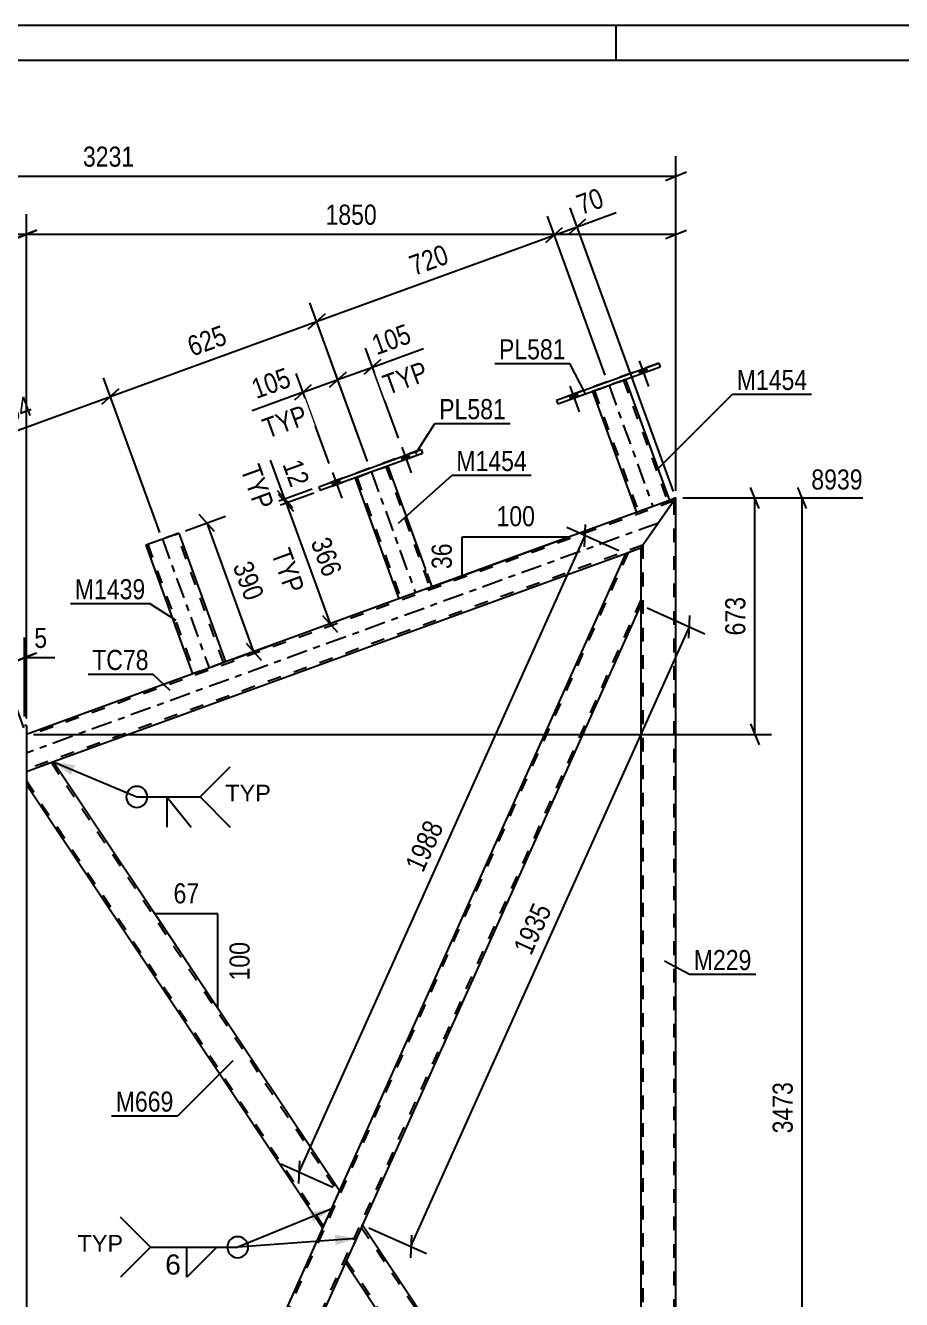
# Model space of a CAD drawing. Header units: millimetres. Extents: x 0 to 841, y 0 to 594.
# Drawn here: x 336.9 to 461.7, y 412.5 to 594 of the extents above; entities that cross this region are included whole.
import ezdxf

# ---------------------------------------------------------------- set-up
doc = ezdxf.new("R2010")
doc.units = ezdxf.units.MM
doc.linetypes.add('DXK_LINE_DOT2', pattern=[3.9198, 1.9599, -1.9599])
doc.linetypes.add('DXK_LINE_DOT3', pattern=[5.9187, 2.979, -0.9799, 0.9799, -0.9799])
doc.styles.add('Arial', font='ARIAL.TTF', dxfattribs={"height": 0.2})
doc.styles.add('Arial Narrow', font='ARIALN.TTF', dxfattribs={"height": 0.2})

# ---------------------------------------------------------------- blocks, each defined once
blk = doc.blocks.new('Unknown-682121906-1161')
at = {"color": 5, "linetype": 'Continuous'}
for p, q in [((841, 594), (0, 594)), ((421, 589), (421, 594)), ((836, 589), (5, 589))]:
    blk.add_line(p, q, dxfattribs=at)
blk = doc.blocks.new('Part-682121906-6481 - 6415')
at = {"color": 7, "linetype": 'DXK_LINE_DOT2'}
for p, q in [((429.23, 526.28), (337.03, 492.72)), ((428.6, 526.37), (426.39, 525.56)), ((429.36, 526.45), (429.53, 526.71)), ((424.83, 519.99), (337.03, 488.04)), ((424.53, 519.56), (422.33, 518.76)), ((394.77, 514.05), (392.53, 513.24)), ((365.41, 503.37), (361.27, 501.86)), ((337.03, 493.04), (337.03, 487.72)), ((340.88, 489.12), (337.03, 487.72))]:
    blk.add_line(p, q, dxfattribs=at)
at = {"color": 2, "linetype": 'Continuous'}
for p, q in [((429.53, 526.71), (424.53, 519.56)), ((429.53, 526.71), (428.6, 526.37)), ((426.39, 525.56), (394.77, 514.05)), ((422.33, 518.76), (340.88, 489.12)), ((392.53, 513.24), (365.41, 503.37)), ((361.27, 501.86), (337.03, 493.04))]:
    blk.add_line(p, q, dxfattribs=at)
at = {"color": 7, "linetype": 'DXK_LINE_DOT3'}
blk.add_line((427.03, 523.13), (337.03, 490.38), dxfattribs=at)
blk = doc.blocks.new('Part-682121906-6496 - 6415')
at = {"color": 2, "linetype": 'Continuous'}
for p, q in [((384.88, 423.19), (384.59, 422.54)), ((384.88, 423.19), (424.53, 363.78)), ((384.59, 422.54), (382.46, 417.81)), ((382.46, 417.81), (422.63, 357.62)), ((424.53, 363.78), (424.53, 362.7)), ((424.53, 362.7), (424.53, 358.6))]:
    blk.add_line(p, q, dxfattribs=at)
at = {"color": 7, "linetype": 'DXK_LINE_DOT2'}
for p, q in [((384.73, 422.87), (424.53, 363.24)), ((384.79, 423), (384.88, 423.19)), ((382.61, 418.13), (422.92, 357.73)), ((424.53, 363.69), (424.53, 362.7)), ((424.33, 358.24), (422.63, 357.62)), ((424.19, 358.96), (423.9, 358.69)), ((423.9, 358.69), (424.33, 358.24)), ((424.53, 358.6), (424.19, 358.96))]:
    blk.add_line(p, q, dxfattribs=at)
blk = doc.blocks.new('Part-682121906-23477 - 6415')
at = {"color": 7, "linetype": 'DXK_LINE_DOT2'}
for p, q in [((358.75, 521.69), (354.05, 519.98)), ((358.29, 521.52), (358.39, 521.56)), ((358.39, 521.56), (358.4, 521.56)), ((358.4, 521.56), (358.45, 521.58)), ((358.47, 521.59), (358.45, 521.58)), ((358.47, 521.59), (358.47, 521.59)), ((365.12, 503.26), (358.47, 521.59)), ((354.33, 520.08), (354.33, 520.08)), ((354.33, 520.08), (360.99, 501.76)), ((365.41, 503.36), (360.71, 501.66)), ((365.06, 503.24), (364.84, 503.16)), ((360.99, 501.76), (361.01, 501.77))]:
    blk.add_line(p, q, dxfattribs=at)
at = {"color": 2, "linetype": 'Continuous'}
for p, q in [((358.19, 521.48), (354.05, 519.98)), ((358.19, 521.48), (358.75, 521.69)), ((358.75, 521.69), (358.75, 521.69)), ((358.75, 521.69), (365.41, 503.36)), ((354.05, 519.98), (354.05, 519.98)), ((354.05, 519.98), (360.71, 501.66)), ((361.27, 501.86), (364.84, 503.16)), ((365.24, 503.3), (364.84, 503.16)), ((365.36, 503.35), (365.24, 503.3)), ((365.41, 503.36), (365.36, 503.35)), ((361.27, 501.86), (360.71, 501.66))]:
    blk.add_line(p, q, dxfattribs=at)
at = {"color": 7, "linetype": 'DXK_LINE_DOT3'}
blk.add_line((356.4, 520.84), (363.06, 502.51), dxfattribs=at)
blk = doc.blocks.new('Part-682121906-23474 - 6415')
at = {"color": 2, "linetype": 'Continuous'}
for p, q in [((378.69, 528.31), (393.25, 533.61)), ((393.25, 533.61), (393.25, 533.61)), ((393.25, 533.61), (393.46, 533.05)), ((393.46, 533.05), (378.89, 527.75)), ((378.69, 528.31), (378.69, 528.31)), ((378.69, 528.31), (378.89, 527.75))]:
    blk.add_line(p, q, dxfattribs=at)
at = {"color": 7, "linetype": 'DXK_LINE_DOT2'}
for p, q in [((393.25, 533.61), (378.69, 528.31)), ((393.46, 533.05), (378.89, 527.75))]:
    blk.add_line(p, q, dxfattribs=at)
blk = doc.blocks.new('Part-682121906-6504 - 6415')
at = {"color": 2, "linetype": 'Continuous'}
for p, q in [((340.88, 489.12), (337.03, 487.72)), ((340.88, 489.12), (381.6, 428.1)), ((379.18, 422.72), (337.03, 485.87)), ((381.6, 428.1), (379.18, 422.72))]:
    blk.add_line(p, q, dxfattribs=at)
at = {"color": 7, "linetype": 'DXK_LINE_DOT2'}
for p, q in [((340.59, 489.01), (381.46, 427.78)), ((337.03, 487.72), (337.03, 485.87)), ((337.03, 486.42), (379.33, 423.04)), ((381.52, 427.91), (381.6, 428.1))]:
    blk.add_line(p, q, dxfattribs=at)
blk = doc.blocks.new('Part-682121906-6461 - 6415')
at = {"color": 2, "linetype": 'Continuous'}
for p, q in [((424.53, 519.56), (422.33, 518.76)), ((424.53, 519.56), (424.53, 511.47)), ((422.33, 518.76), (381.6, 428.1)), ((424.53, 511.47), (384.88, 423.19)), ((379.18, 422.72), (337.03, 328.87)), ((382.46, 417.81), (342.29, 328.38))]:
    blk.add_line(p, q, dxfattribs=at)
at = {"color": 7, "linetype": 'DXK_LINE_DOT2'}
for p, q in [((422.72, 518.91), (337.03, 328.14)), ((424.53, 512.2), (341.9, 328.24)), ((381.6, 428.1), (379.18, 422.72)), ((384.88, 423.19), (382.46, 417.81))]:
    blk.add_line(p, q, dxfattribs=at)
blk = doc.blocks.new('Part-682121906-6571 - 6415')
at = {"color": 2, "linetype": 'Continuous'}
for q in [(336.78, 494.29), (337.03, 295.53)]:
    blk.add_line((337.03, 494.29), q, dxfattribs=at)
blk = doc.blocks.new('Part-682121906-6576 - 6415')
at = {"color": 2, "linetype": 'Continuous'}
for p, q in [((429.53, 526.71), (428.93, 525.85)), ((429.53, 353.4), (429.53, 526.71)), ((428.93, 525.85), (424.53, 519.56)), ((424.53, 511.47), (424.53, 363.78))]:
    blk.add_line(p, q, dxfattribs=at)
at = {"color": 7, "linetype": 'DXK_LINE_DOT2'}
for p, q in [((429.23, 526.28), (429.23, 353.71)), ((429.36, 526.45), (429.53, 526.71)), ((424.53, 519.56), (424.53, 511.47)), ((424.83, 519.99), (424.83, 358.29)), ((424.53, 363.78), (424.53, 358.6)), ((424.53, 358.6), (429.53, 353.4))]:
    blk.add_line(p, q, dxfattribs=at)
blk = doc.blocks.new('Part-682121906-23473 - 6415')
at = {"color": 7, "linetype": 'DXK_LINE_DOT2'}
for p, q in [((383.83, 529.55), (388.52, 531.25)), ((388.52, 531.25), (383.83, 529.55)), ((388.24, 531.15), (388.24, 531.15)), ((388.24, 531.15), (394.49, 513.95)), ((388.52, 531.25), (388.52, 531.25)), ((383.83, 529.55), (383.83, 529.55)), ((383.83, 529.55), (383.83, 529.54)), ((383.83, 529.55), (383.83, 529.54)), ((384.11, 529.65), (384.11, 529.65)), ((384.11, 529.65), (390.35, 512.45)), ((394.77, 514.05), (390.07, 512.35)), ((394.47, 513.94), (394.42, 513.93)), ((390.07, 512.35), (390.07, 512.35))]:
    blk.add_line(p, q, dxfattribs=at)
at = {"color": 7, "linetype": 'DXK_LINE_DOT3'}
blk.add_line((386.18, 530.4), (392.42, 513.2), dxfattribs=at)
at = {"color": 2, "linetype": 'Continuous'}
for p, q in [((388.52, 531.25), (394.77, 514.05)), ((383.83, 529.54), (390.07, 512.35)), ((394.77, 514.05), (390.07, 512.35))]:
    blk.add_line(p, q, dxfattribs=at)
blk = doc.blocks.new('Part-682121906-23475 - 6415')
at = {"color": 7, "linetype": 'DXK_LINE_DOT2'}
for p, q in [((417.65, 541.86), (422.35, 543.57)), ((422.35, 543.57), (417.65, 541.86)), ((422.07, 543.46), (422.07, 543.46)), ((422.07, 543.46), (428.32, 526.26)), ((422.35, 543.57), (422.35, 543.57)), ((417.65, 541.86), (417.65, 541.86)), ((417.65, 541.86), (417.66, 541.86)), ((417.65, 541.86), (417.66, 541.86)), ((417.94, 541.96), (417.94, 541.96)), ((417.94, 541.96), (424.18, 524.76)), ((428.6, 526.36), (423.9, 524.66)), ((428.3, 526.25), (428.25, 526.24)), ((423.9, 524.66), (423.9, 524.66))]:
    blk.add_line(p, q, dxfattribs=at)
at = {"color": 7, "linetype": 'DXK_LINE_DOT3'}
blk.add_line((420, 542.71), (426.25, 525.51), dxfattribs=at)
at = {"color": 2, "linetype": 'Continuous'}
for p, q in [((422.35, 543.57), (428.6, 526.36)), ((417.66, 541.86), (423.9, 524.66)), ((428.6, 526.36), (423.9, 524.66))]:
    blk.add_line(p, q, dxfattribs=at)
blk = doc.blocks.new('Part-682121906-23476 - 6415')
at = {"color": 2, "linetype": 'Continuous'}
for p, q in [((412.52, 540.62), (427.08, 545.93)), ((427.29, 545.36), (412.72, 540.06)), ((427.08, 545.93), (427.08, 545.93)), ((427.08, 545.93), (427.29, 545.36)), ((412.52, 540.62), (412.52, 540.62)), ((412.52, 540.62), (412.72, 540.06))]:
    blk.add_line(p, q, dxfattribs=at)
at = {"color": 7, "linetype": 'DXK_LINE_DOT2'}
for p, q in [((427.08, 545.93), (412.52, 540.62)), ((427.29, 545.36), (412.72, 540.06))]:
    blk.add_line(p, q, dxfattribs=at)
blk = doc.blocks.new('Bolt-682121906-23478 - 6415')
at = {"linetype": 'Continuous'}
for points in [[(391.42, 532.95), (390.39, 532.57), (390.59, 532.01), (391.63, 532.38)], [(381.55, 529.35), (380.52, 528.98), (380.73, 528.41), (381.76, 528.79)]]:
    blk.add_hatch(color=1, dxfattribs=at).paths.add_polyline_path(points)
at = {"color": 1, "linetype": 'Continuous'}
for p, q in [((390.48, 533.93), (391.81, 530.27)), ((390.39, 532.57), (390.59, 532.01)), ((391.42, 532.95), (391.63, 532.38)), ((380.61, 530.34), (381.94, 526.68)), ((380.52, 528.98), (380.73, 528.41)), ((381.55, 529.35), (381.76, 528.79))]:
    blk.add_line(p, q, dxfattribs=at)
blk = doc.blocks.new('Bolt-682121906-23479 - 6415')
at = {"linetype": 'Continuous'}
for points in [[(391.42, 532.95), (390.39, 532.57), (390.59, 532.01), (391.63, 532.38)], [(381.55, 529.35), (380.52, 528.98), (380.73, 528.41), (381.76, 528.79)]]:
    blk.add_hatch(color=1, dxfattribs=at).paths.add_polyline_path(points)
at = {"color": 1, "linetype": 'Continuous'}
for p, q in [((390.48, 533.93), (391.81, 530.27)), ((390.39, 532.57), (390.59, 532.01)), ((391.42, 532.95), (391.63, 532.38)), ((380.61, 530.34), (381.94, 526.68)), ((380.52, 528.98), (380.73, 528.41)), ((381.55, 529.35), (381.76, 528.79))]:
    blk.add_line(p, q, dxfattribs=at)
blk = doc.blocks.new('Bolt-682121906-23480 - 6415')
at = {"linetype": 'Continuous'}
for points in [[(425.25, 545.26), (424.22, 544.88), (424.42, 544.32), (425.45, 544.7)], [(415.38, 541.67), (414.35, 541.29), (414.55, 540.73), (415.59, 541.1)]]:
    blk.add_hatch(color=1, dxfattribs=at).paths.add_polyline_path(points)
at = {"color": 1, "linetype": 'Continuous'}
for p, q in [((424.3, 546.25), (425.64, 542.58)), ((424.22, 544.88), (424.42, 544.32)), ((425.25, 545.26), (425.45, 544.7)), ((414.44, 542.65), (415.77, 538.99)), ((414.35, 541.29), (414.55, 540.73)), ((415.38, 541.67), (415.59, 541.1))]:
    blk.add_line(p, q, dxfattribs=at)
blk = doc.blocks.new('Bolt-682121906-23481 - 6415')
at = {"linetype": 'Continuous'}
for points in [[(425.25, 545.26), (424.22, 544.88), (424.42, 544.32), (425.45, 544.7)], [(415.38, 541.67), (414.35, 541.29), (414.55, 540.73), (415.59, 541.1)]]:
    blk.add_hatch(color=1, dxfattribs=at).paths.add_polyline_path(points)
at = {"color": 1, "linetype": 'Continuous'}
for p, q in [((424.3, 546.25), (425.64, 542.58)), ((424.22, 544.88), (424.42, 544.32)), ((425.25, 545.26), (425.45, 544.7)), ((414.44, 542.65), (415.77, 538.99)), ((414.35, 541.29), (414.55, 540.73)), ((415.38, 541.67), (415.59, 541.1))]:
    blk.add_line(p, q, dxfattribs=at)
blk = doc.blocks.new('StraightDimension-682121906-28162 - 6415')
at = {"color": 7, "linetype": 'Continuous'}
for p, q in [((419.46, 544.21), (411.22, 566.83)), ((410.99, 563.08), (413.4, 565.23)), ((378.37, 551.84), (412.2, 564.15)), ((385.63, 531.9), (377.4, 554.51)), ((379.57, 552.91), (377.17, 550.76))]:
    blk.add_line(p, q, dxfattribs=at)
at = {"color": 0}
blk.add_wipeout([(398.17, 559.84), (396.73, 563.79), (390.45, 561.5), (391.89, 557.56)], dxfattribs=at)
at = {"color": 3, "style": 'Arial Narrow'}
blk.add_text('720', height=2.863, rotation=20.0077, dxfattribs=at).set_placement((392.25, 558.33))
blk = doc.blocks.new('StraightDimension-682121906-28164 - 6415')
at = {"color": 7, "linetype": 'Continuous'}
for p, q in [((356.06, 521.78), (348.03, 543.83)), ((322.97, 531.67), (349, 541.15)), ((347.8, 540.07), (350.21, 542.23)), ((336.69, 493.98), (321.99, 534.35)), ((324.17, 532.75), (321.76, 530.59))]:
    blk.add_line(p, q, dxfattribs=at)
at = {"color": 0}
blk.add_wipeout([(338.87, 538.26), (337.43, 542.21), (331.15, 539.92), (332.59, 535.97)], dxfattribs=at)
at = {"color": 3, "style": 'Arial Narrow'}
blk.add_text('554', height=2.863, rotation=20.0077, dxfattribs=at).set_placement((332.95, 536.74))
blk = doc.blocks.new('StraightDimension-682121906-27901 - 6415')
at = {"color": 7, "linetype": 'Continuous'}
for p, q in [((390.01, 535.22), (385.34, 548.04)), ((385.63, 531.9), (380.41, 546.24)), ((387.52, 546.44), (385.11, 544.29)), ((380.18, 542.49), (382.59, 544.64)), ((381.38, 543.57), (386.31, 545.36))]:
    blk.add_line(p, q, dxfattribs=at)
at = {"color": 0}
blk.add_wipeout([(392.83, 548.53), (391.4, 552.48), (385.11, 550.19), (386.55, 546.25)], dxfattribs=at)
at = {"color": 7, "linetype": 'Continuous'}
blk.add_line((386.31, 545.36), (393.58, 548.01), dxfattribs=at)
at = {"color": 0, "linetype": 'Continuous'}
blk.add_wipeout([(395.26, 543.19), (393.82, 547.14), (386.69, 544.54), (388.13, 540.6)], dxfattribs=at)
at = {"color": 7, "linetype": 'Continuous'}
blk.add_line((386.31, 545.36), (393.58, 548.01), dxfattribs=at)
at = {"color": 3, "style": 'Arial Narrow'}
blk.add_text('105', height=2.863, rotation=20.0077, dxfattribs=at).set_placement((386.91, 547.02))
at = {"color": 3, "linetype": 'Continuous', "style": 'Arial Narrow'}
blk.add_text('TYP', height=2.863, rotation=20.0077, dxfattribs=at).set_placement((388.49, 541.36))
blk = doc.blocks.new('AngleDimension-682121906-14546 - 6415')
at = {"color": 7, "linetype": 'Continuous'}
for p, q in [((399.11, 521.18), (414.34, 521.18)), ((399.11, 515.63), (414.34, 521.18)), ((399.11, 515.63), (399.11, 521.18)), ((393.9, 513.74), (399.11, 515.63))]:
    blk.add_line(p, q, dxfattribs=at)
at = {"color": 0}
for points in [[(410.07, 522.08), (410.07, 526.28), (403.38, 526.28), (403.38, 522.08)], [(398.21, 520.83), (394.01, 520.83), (394.01, 515.98), (398.21, 515.98)]]:
    blk.add_wipeout(points, dxfattribs=at)
at = {"color": 3, "style": 'Arial Narrow'}
blk.add_text('100', height=2.863, dxfattribs=at).set_placement((403.98, 522.68))
blk.add_text('36', height=2.863, rotation=90.0002, dxfattribs=at).set_placement((397.61, 516.58))
blk = doc.blocks.new('StraightDimension-682121906-6667 - 6415')
at = {"color": 7, "linetype": 'Continuous'}
for p, q in [((448.11, 525.21), (446.91, 528.21)), ((430.53, 526.71), (456.13, 526.71)), ((447.51, 353.04), (447.51, 526.71)), ((446.91, 354.54), (448.11, 351.54)), ((430.33, 353.04), (456.13, 353.04))]:
    blk.add_line(p, q, dxfattribs=at)
at = {"color": 0, "linetype": 'Continuous'}
blk.add_wipeout([(456.73, 527.31), (456.73, 531.51), (448.21, 531.51), (448.21, 527.31)], dxfattribs=at)
at = {"color": 0}
blk.add_wipeout([(446.76, 444.13), (442.56, 444.13), (442.56, 435.61), (446.76, 435.61)], dxfattribs=at)
at = {"color": 3, "linetype": 'Continuous', "style": 'Arial Narrow'}
blk.add_text('8939', height=2.863, dxfattribs=at).set_placement((448.81, 527.91))
at = {"color": 3, "style": 'Arial Narrow'}
blk.add_text('3473', height=2.863, rotation=90.0002, dxfattribs=at).set_placement((446.16, 436.21))
blk = doc.blocks.new('StraightDimension-682121906-36313 - 6415')
at = {"color": 7, "linetype": 'Continuous'}
for p, q in [((336.78, 495.59), (336.78, 506.85)), ((337.03, 495.29), (337.03, 506.85)), ((335.28, 503.4), (338.28, 504.6)), ((338.53, 504.6), (335.53, 503.4)), ((336.78, 504), (337.03, 504))]:
    blk.add_line(p, q, dxfattribs=at)
at = {"color": 0}
blk.add_wipeout([(340.59, 504.75), (340.59, 508.95), (337.56, 508.95), (337.56, 504.75)], dxfattribs=at)
at = {"color": 7, "linetype": 'Continuous'}
blk.add_line((337.03, 504), (341.11, 504), dxfattribs=at)
blk.add_line((337.03, 504), (341.11, 504), dxfattribs=at)
at = {"color": 3, "style": 'Arial Narrow'}
blk.add_text('5', height=2.86, dxfattribs=at).set_placement((338.16, 505.35))
blk = doc.blocks.new('StraightDimension-682121906-27902 - 6415')
at = {"color": 7, "linetype": 'Continuous'}
for p, q in [((385.63, 531.9), (380.41, 546.24)), ((380.14, 531.63), (375.47, 544.45)), ((382.59, 544.64), (380.18, 542.49)), ((375.24, 540.69), (377.65, 542.85)), ((376.45, 541.77), (381.38, 543.57))]:
    blk.add_line(p, q, dxfattribs=at)
at = {"color": 0}
blk.add_wipeout([(375.7, 542.3), (374.26, 546.24), (367.98, 543.96), (369.42, 540.01)], dxfattribs=at)
at = {"color": 7, "linetype": 'Continuous'}
blk.add_line((376.45, 541.77), (369.18, 539.12), dxfattribs=at)
at = {"color": 0, "linetype": 'Continuous'}
blk.add_wipeout([(378.12, 536.95), (376.69, 540.9), (369.56, 538.3), (370.99, 534.36)], dxfattribs=at)
at = {"color": 7, "linetype": 'Continuous'}
blk.add_line((376.45, 541.77), (369.18, 539.12), dxfattribs=at)
at = {"color": 3, "style": 'Arial Narrow'}
blk.add_text('105', height=2.863, rotation=20.0077, dxfattribs=at).set_placement((369.78, 540.78))
at = {"color": 3, "linetype": 'Continuous', "style": 'Arial Narrow'}
blk.add_text('TYP', height=2.863, rotation=20.0077, dxfattribs=at).set_placement((371.35, 535.13))
blk = doc.blocks.new('StraightDimension-682121906-6754 - 6415')
at = {"color": 7, "linetype": 'Continuous'}
for p, q in [((416.52, 519.73), (416.66, 522.95)), ((375.86, 430.68), (416.59, 521.34)), ((421.41, 519.17), (413.99, 522.51)), ((375.93, 432.29), (375.8, 429.06)), ((380.69, 428.51), (373.27, 431.84))]:
    blk.add_line(p, q, dxfattribs=at)
at = {"color": 0}
blk.add_wipeout([(397.29, 480.2), (393.46, 481.92), (389.97, 474.15), (393.8, 472.43)], dxfattribs=at)
at = {"color": 3, "style": 'Arial Narrow'}
blk.add_text('1988', height=2.863, rotation=65.8099, dxfattribs=at).set_placement((393.5, 473.23))
blk = doc.blocks.new('StraightDimension-682121906-6735 - 6415')
at = {"color": 7, "linetype": 'Continuous'}
for p, q in [((425.44, 511.06), (433.64, 507.38)), ((431.39, 506.74), (431.52, 509.97)), ((391.8, 420.08), (431.45, 508.36)), ((385.79, 422.78), (393.99, 419.1)), ((391.87, 421.7), (391.73, 418.47))]:
    blk.add_line(p, q, dxfattribs=at)
at = {"color": 0}
blk.add_wipeout([(412.69, 468.41), (408.86, 470.13), (405.37, 462.37), (409.2, 460.64)], dxfattribs=at)
at = {"color": 3, "style": 'Arial Narrow'}
blk.add_text('1935', height=2.863, rotation=65.8099, dxfattribs=at).set_placement((408.9, 461.44))
blk = doc.blocks.new('StraightDimension-682121906-6776 - 6415')
at = {"color": 7, "linetype": 'Continuous'}
for p, q in [((441.36, 525.21), (440.16, 528.21)), ((430.53, 526.71), (443.16, 526.71)), ((440.76, 493.04), (440.76, 526.71)), ((440.16, 494.54), (441.36, 491.54)), ((338.03, 493.04), (443.16, 493.04))]:
    blk.add_line(p, q, dxfattribs=at)
at = {"color": 0}
blk.add_wipeout([(440.01, 513.21), (435.81, 513.21), (435.81, 506.53), (440.01, 506.53)], dxfattribs=at)
at = {"color": 3, "style": 'Arial Narrow'}
blk.add_text('673', height=2.863, rotation=90.0002, dxfattribs=at).set_placement((439.41, 507.13))
blk = doc.blocks.new('AngleDimension-682121906-10749 - 6415')
at = {"color": 7, "linetype": 'Continuous'}
for p, q in [((355.6, 467.07), (355.32, 467.47)), ((364.32, 467.47), (355.32, 467.47)), ((364.32, 454), (355.32, 467.47)), ((364.32, 454), (364.32, 467.47))]:
    blk.add_line(p, q, dxfattribs=at)
at = {"color": 0}
for points in [[(362.25, 468.37), (362.25, 472.57), (357.39, 472.57), (357.39, 468.37)], [(369.42, 464.08), (365.22, 464.08), (365.22, 457.39), (369.42, 457.39)]]:
    blk.add_wipeout(points, dxfattribs=at)
at = {"color": 3, "style": 'Arial Narrow'}
blk.add_text('67', height=2.863, dxfattribs=at).set_placement((357.99, 468.97))
blk.add_text('100', height=2.863, rotation=90.0002, dxfattribs=at).set_placement((368.82, 457.99))
blk = doc.blocks.new('StraightDimension-682121906-19841 - 6415')
at = {"color": 7, "linetype": 'Continuous'}
for p, q in [((267.96, 510.08), (267.96, 575.39)), ((429.53, 527.71), (429.53, 575.39)), ((269.46, 573.14), (266.46, 571.94)), ((267.96, 572.54), (429.53, 572.54)), ((428.03, 571.94), (431.03, 573.14))]:
    blk.add_line(p, q, dxfattribs=at)
at = {"color": 0}
blk.add_wipeout([(353, 573.29), (353, 577.49), (344.49, 577.49), (344.49, 573.29)], dxfattribs=at)
at = {"color": 3, "style": 'Arial Narrow'}
blk.add_text('3231', height=2.863, dxfattribs=at).set_placement((345.09, 573.89))
blk = doc.blocks.new('StraightDimension-682121906-19894 - 6415')
at = {"color": 7, "linetype": 'Continuous'}
for p, q in [((337.03, 495.29), (337.03, 567.12)), ((429.53, 527.71), (429.53, 567.12)), ((338.53, 564.87), (335.53, 563.67)), ((428.03, 563.67), (431.03, 564.87)), ((337.03, 564.27), (429.53, 564.27))]:
    blk.add_line(p, q, dxfattribs=at)
at = {"color": 0}
blk.add_wipeout([(387.54, 565.02), (387.54, 569.22), (379.03, 569.22), (379.03, 565.02)], dxfattribs=at)
at = {"color": 3, "style": 'Arial Narrow'}
blk.add_text('1850', height=2.863, dxfattribs=at).set_placement((379.63, 565.62))
blk = doc.blocks.new('StraightDimension-682121906-19895 - 6415')
at = {"color": 7, "linetype": 'Continuous'}
for p, q in [((312.03, 495.29), (312.03, 567.12)), ((337.03, 495.29), (337.03, 567.12)), ((313.53, 564.87), (310.53, 563.67)), ((335.53, 563.67), (338.53, 564.87)), ((312.03, 564.27), (337.03, 564.27))]:
    blk.add_line(p, q, dxfattribs=at)
at = {"color": 0}
blk.add_wipeout([(327.87, 565.02), (327.87, 569.22), (321.19, 569.22), (321.19, 565.02)], dxfattribs=at)
at = {"color": 3, "style": 'Arial Narrow'}
blk.add_text('500', height=2.863, dxfattribs=at).set_placement((321.79, 565.62))
blk = doc.blocks.new('StraightDimension-682121906-27858 - 6415')
at = {"color": 7, "linetype": 'Continuous'}
for p, q in [((359.69, 522.03), (365.41, 524.11)), ((363.81, 521.93), (361.65, 524.34)), ((362.73, 523.14), (369.39, 504.81)), ((366.36, 503.71), (372.06, 505.78)), ((368.31, 506.02), (370.46, 503.61))]:
    blk.add_line(p, q, dxfattribs=at)
at = {"color": 0}
blk.add_wipeout([(367.9, 511.09), (371.85, 512.52), (369.57, 518.8), (365.62, 517.37)], dxfattribs=at)
at = {"color": 3, "style": 'Arial Narrow'}
blk.add_text('390', height=2.863, rotation=-70.0384, dxfattribs=at).set_placement((366.39, 517.01))
blk = doc.blocks.new('StraightDimension-682121906-28161 - 6415')
at = {"color": 7, "linetype": 'Continuous'}
for p, q in [((429.19, 527.65), (414.49, 568.02)), ((419.46, 544.21), (411.22, 566.83)), ((416.67, 566.42), (414.26, 564.26)), ((410.99, 563.07), (413.4, 565.23)), ((412.2, 564.15), (415.47, 565.34))]:
    blk.add_line(p, q, dxfattribs=at)
at = {"color": 0}
blk.add_wipeout([(420.27, 567.88), (418.83, 571.83), (414.27, 570.17), (415.7, 566.22)], dxfattribs=at)
at = {"color": 7, "linetype": 'Continuous'}
blk.add_line((415.47, 565.34), (421.02, 567.36), dxfattribs=at)
blk.add_line((415.47, 565.34), (421.02, 567.36), dxfattribs=at)
at = {"color": 3, "style": 'Arial Narrow'}
blk.add_text('70', height=2.863, rotation=20.0077, dxfattribs=at).set_placement((416.06, 566.99))
blk = doc.blocks.new('StraightDimension-682121906-28163 - 6415')
at = {"color": 7, "linetype": 'Continuous'}
for p, q in [((385.63, 531.9), (377.39, 554.52)), ((349, 541.15), (378.37, 551.84)), ((377.16, 550.76), (379.57, 552.92)), ((356.06, 521.78), (348.03, 543.83)), ((350.21, 542.23), (347.8, 540.07))]:
    blk.add_line(p, q, dxfattribs=at)
at = {"color": 0}
blk.add_wipeout([(366.57, 548.34), (365.13, 552.29), (358.85, 550), (360.29, 546.06)], dxfattribs=at)
at = {"color": 3, "style": 'Arial Narrow'}
blk.add_text('625', height=2.863, rotation=20.0077, dxfattribs=at).set_placement((360.65, 546.82))
blk = doc.blocks.new('StraightDimension-682121906-36370 - 6415')
at = {"color": 7, "linetype": 'Continuous'}
for p, q in [((377.95, 527.41), (371.78, 525.16)), ((375.11, 524.78), (372.96, 527.19)), ((374.04, 525.98), (380.28, 508.79)), ((389.13, 512), (378.02, 507.97)), ((379.2, 509.99), (381.36, 507.58))]:
    blk.add_line(p, q, dxfattribs=at)
at = {"color": 0}
blk.add_wipeout([(379, 514.5), (382.95, 515.93), (380.67, 522.22), (376.72, 520.78)], dxfattribs=at)
at = {"color": 0, "linetype": 'Continuous'}
blk.add_wipeout([(373.66, 512.08), (377.61, 513.51), (375.02, 520.64), (371.07, 519.21)], dxfattribs=at)
at = {"color": 3, "style": 'Arial Narrow'}
blk.add_text('366', height=2.863, rotation=-70.0384, dxfattribs=at).set_placement((377.49, 520.42))
at = {"color": 3, "linetype": 'Continuous', "style": 'Arial Narrow'}
blk.add_text('TYP', height=2.863, rotation=-70.0384, dxfattribs=at).set_placement((371.84, 518.85))
blk = doc.blocks.new('StraightDimension-682121906-36371 - 6415')
at = {"color": 7, "linetype": 'Continuous'}
for p, q in [((377.75, 527.97), (371.57, 525.73)), ((377.95, 527.41), (371.78, 525.16)), ((372.75, 527.75), (374.91, 525.34)), ((375.11, 524.78), (372.96, 527.19)), ((373.83, 526.55), (374.04, 525.98))]:
    blk.add_line(p, q, dxfattribs=at)
at = {"color": 0}
blk.add_wipeout([(374.36, 527.3), (378.3, 528.73), (376.65, 533.29), (372.7, 531.86)], dxfattribs=at)
at = {"color": 7, "linetype": 'Continuous'}
blk.add_line((373.83, 526.55), (371.81, 532.1), dxfattribs=at)
at = {"color": 0, "linetype": 'Continuous'}
blk.add_wipeout([(369.32, 524.01), (373.27, 525.45), (370.68, 532.58), (366.73, 531.15)], dxfattribs=at)
at = {"color": 7, "linetype": 'Continuous'}
blk.add_line((373.83, 526.55), (371.81, 532.1), dxfattribs=at)
at = {"color": 3, "linetype": 'Continuous', "style": 'Arial Narrow'}
blk.add_text('TYP', height=2.863, rotation=-70.0384, dxfattribs=at).set_placement((367.5, 530.79))
at = {"color": 3, "style": 'Arial Narrow'}
blk.add_text('12', height=2.863, rotation=-70.0384, dxfattribs=at).set_placement((373.47, 531.5))
blk = doc.blocks.new('Mark-682121906-6500 - 6415')
at = {"color": 0}
blk.add_wipeout([(357.99, 439.31), (357.99, 442.31), (349.76, 442.31), (349.76, 439.31)], dxfattribs=at)
blk.add_wipeout([(357.99, 439.31), (357.99, 442.31), (349.76, 442.31), (349.76, 439.31)], dxfattribs=at)
at = {"color": 30, "linetype": 'Continuous'}
for p in [(366.43, 446.56), (349.16, 438.71)]:
    blk.add_line(p, (358.59, 438.71), dxfattribs=at)
at = {"color": 3, "style": 'Arial Narrow'}
blk.add_text('M669', height=2.863, dxfattribs=at).set_placement((349.76, 439.31))
blk = doc.blocks.new('WeldMark-682121906-6886 - 6415')
at = {"linetype": 'Continuous'}
for points in [[(377.33, 424.97), (380.39, 425.41), (377.9, 423.58)], [(380.96, 421.78), (384.01, 421.26), (381.07, 420.28)]]:
    blk.add_hatch(color=30, dxfattribs=at).paths.add_polyline_path(points)
at = {"color": 30, "linetype": 'Continuous'}
for p in [(380.39, 425.41), (384.01, 421.26)]:
    blk.add_line(p, (367.13, 420), dxfattribs=at)
at = {"color": 3, "linetype": 'Continuous'}
for q in [(350.42, 424.28), (350.42, 415.71)]:
    blk.add_line((354.7, 420), q, dxfattribs=at)
for start, end in [(90, 270), (270, 90)]:
    blk.add_arc((367.13, 420), 1.5, start, end, dxfattribs=at)
at = {"color": 0}
blk.add_wipeout([(359.23, 415.9), (359.23, 419.3), (356.6, 419.3), (356.6, 415.9)], dxfattribs=at)
at = {"color": 30, "linetype": 'Continuous'}
blk.add_line((354.7, 420), (367.13, 420), dxfattribs=at)
at = {"color": 3, "linetype": 'Continuous'}
for p, q in [((359.89, 420), (364.17, 420)), ((364.17, 420), (359.89, 415.71)), ((359.89, 415.71), (359.89, 420))]:
    blk.add_line(p, q, dxfattribs=at)
at = {"color": 3, "style": 'Arial'}
blk.add_text('6', height=2.87, dxfattribs=at).set_placement((356.8, 416.1))
at = {"color": 0, "linetype": 'Continuous'}
blk.add_wipeout([(350.8, 419.35), (350.8, 421.85), (344.32, 421.85), (344.32, 419.35)], dxfattribs=at)
blk.add_wipeout([(350.8, 419.35), (350.8, 421.85), (344.32, 421.85), (344.32, 419.35)], dxfattribs=at)
at = {"color": 3, "linetype": 'Continuous', "style": 'Arial'}
blk.add_text('TYP', height=2.388, dxfattribs=at).set_placement((344.32, 419.35))
blk = doc.blocks.new('Mark-682121906-6477 - 6415')
at = {"color": 0}
blk.add_wipeout([(354.45, 502.21), (354.45, 505.21), (346.41, 505.21), (346.41, 502.21)], dxfattribs=at)
blk.add_wipeout([(354.45, 502.21), (354.45, 505.21), (346.41, 505.21), (346.41, 502.21)], dxfattribs=at)
at = {"color": 30, "linetype": 'Continuous'}
for p in [(345.81, 501.61), (357.49, 499.28)]:
    blk.add_line(p, (355.05, 501.61), dxfattribs=at)
at = {"color": 3, "style": 'Arial Narrow'}
blk.add_text('TC78', height=2.863, dxfattribs=at).set_placement((346.41, 502.21))
blk = doc.blocks.new('Mark-682121906-23613 - 6415')
at = {"color": 0}
blk.add_wipeout([(448.24, 542.09), (448.24, 545.09), (438.19, 545.09), (438.19, 542.09)], dxfattribs=at)
blk.add_wipeout([(448.24, 542.09), (448.24, 545.09), (438.19, 545.09), (438.19, 542.09)], dxfattribs=at)
at = {"color": 30, "linetype": 'Continuous'}
for p, q in [((426.96, 530.88), (437.59, 541.49)), ((437.59, 541.49), (448.84, 541.49))]:
    blk.add_line(p, q, dxfattribs=at)
at = {"color": 3, "style": 'Arial Narrow'}
blk.add_text('M1454', height=2.863, dxfattribs=at).set_placement((438.19, 542.09))
blk = doc.blocks.new('Mark-682121906-6572 - 6415')
at = {"color": 0}
blk.add_wipeout([(440.29, 459.47), (440.29, 462.47), (432.07, 462.47), (432.07, 459.47)], dxfattribs=at)
blk.add_wipeout([(440.29, 459.47), (440.29, 462.47), (432.07, 462.47), (432.07, 459.47)], dxfattribs=at)
at = {"color": 30, "linetype": 'Continuous'}
for p, q in [((427.9, 460.78), (431.47, 458.87)), ((431.47, 458.87), (440.89, 458.87))]:
    blk.add_line(p, q, dxfattribs=at)
at = {"color": 3, "style": 'Arial Narrow'}
blk.add_text('M229', height=2.863, dxfattribs=at).set_placement((432.07, 459.47))
blk = doc.blocks.new('WeldMark-682121906-14702 - 6415')
at = {"linetype": 'Continuous'}
blk.add_hatch(color=30, dxfattribs=at).paths.add_polyline_path([(343.36, 487.27), (340.88, 489.12), (343.94, 488.65)])
at = {"color": 30, "linetype": 'Continuous'}
for p, q in [((340.88, 489.12), (352.76, 484.13)), ((352.76, 484.13), (361.76, 484.13))]:
    blk.add_line(p, q, dxfattribs=at)
at = {"color": 3, "linetype": 'Continuous'}
for q in [(360.48, 479.84), (357.05, 479.84)]:
    blk.add_line((357.05, 484.13), q, dxfattribs=at)
for start, end in [(90, 270), (270, 90)]:
    blk.add_arc((352.76, 484.13), 1.5, start, end, dxfattribs=at)
at = {"color": 0, "linetype": 'Continuous'}
blk.add_wipeout([(371.84, 483.48), (371.84, 485.98), (365.36, 485.98), (365.36, 483.48)], dxfattribs=at)
blk.add_wipeout([(371.84, 483.48), (371.84, 485.98), (365.36, 485.98), (365.36, 483.48)], dxfattribs=at)
at = {"color": 3, "linetype": 'Continuous'}
for q in [(366.05, 488.42), (366.05, 479.84)]:
    blk.add_line((361.76, 484.13), q, dxfattribs=at)
at = {"color": 3, "linetype": 'Continuous', "style": 'Arial'}
blk.add_text('TYP', height=2.388, dxfattribs=at).set_placement((365.36, 483.48))
blk = doc.blocks.new('Mark-682121906-36399 - 6415')
at = {"color": 0}
blk.add_wipeout([(413.83, 546.45), (413.83, 549.45), (404.33, 549.45), (404.33, 546.45)], dxfattribs=at)
blk.add_wipeout([(413.83, 546.45), (413.83, 549.45), (404.33, 549.45), (404.33, 546.45)], dxfattribs=at)
at = {"color": 30, "linetype": 'Continuous'}
for p in [(403.73, 545.85), (416.65, 541.52)]:
    blk.add_line(p, (414.43, 545.85), dxfattribs=at)
at = {"color": 3, "style": 'Arial Narrow'}
blk.add_text('PL581', height=2.863, dxfattribs=at).set_placement((404.33, 546.45))
blk = doc.blocks.new('Mark-682121906-23610 - 6415')
at = {"color": 0}
blk.add_wipeout([(408.31, 530.54), (408.31, 533.54), (398.26, 533.54), (398.26, 530.54)], dxfattribs=at)
blk.add_wipeout([(408.31, 530.54), (408.31, 533.54), (398.26, 533.54), (398.26, 530.54)], dxfattribs=at)
at = {"color": 30, "linetype": 'Continuous'}
for p, q in [((390.02, 523.13), (397.66, 529.94)), ((397.66, 529.94), (408.91, 529.94))]:
    blk.add_line(p, q, dxfattribs=at)
at = {"color": 3, "style": 'Arial Narrow'}
blk.add_text('M1454', height=2.863, dxfattribs=at).set_placement((398.26, 530.54))
blk = doc.blocks.new('Mark-682121906-23616 - 6415')
at = {"color": 0}
blk.add_wipeout([(353.99, 512.28), (353.99, 515.28), (343.93, 515.28), (343.93, 512.28)], dxfattribs=at)
blk.add_wipeout([(353.99, 512.28), (353.99, 515.28), (343.93, 515.28), (343.93, 512.28)], dxfattribs=at)
at = {"color": 30, "linetype": 'Continuous'}
for p in [(343.33, 511.68), (358.35, 509.24)]:
    blk.add_line(p, (354.59, 511.68), dxfattribs=at)
at = {"color": 3, "style": 'Arial Narrow'}
blk.add_text('M1439', height=2.863, dxfattribs=at).set_placement((343.93, 512.28))
blk = doc.blocks.new('Mark-682121906-36390 - 6415')
at = {"color": 0}
blk.add_wipeout([(405.32, 537.93), (405.32, 540.93), (395.82, 540.93), (395.82, 537.93)], dxfattribs=at)
blk.add_wipeout([(405.32, 537.93), (405.32, 540.93), (395.82, 540.93), (395.82, 537.93)], dxfattribs=at)
at = {"color": 30, "linetype": 'Continuous'}
for p, q in [((392.46, 533.01), (395.22, 537.33)), ((395.22, 537.33), (405.92, 537.33))]:
    blk.add_line(p, q, dxfattribs=at)
at = {"color": 3, "style": 'Arial Narrow'}
blk.add_text('PL581', height=2.863, dxfattribs=at).set_placement((395.82, 537.93))

msp = doc.modelspace()

# ---------------------------------------------------------------- block references
for name in ['Unknown-682121906-1161', 'Bolt-682121906-23480 - 6415', 'Bolt-682121906-23481 - 6415', 'Part-682121906-23476 - 6415', 'Part-682121906-23475 - 6415', 'Part-682121906-23474 - 6415', 'Bolt-682121906-23478 - 6415', 'Bolt-682121906-23479 - 6415', 'Part-682121906-23473 - 6415', 'Part-682121906-6481 - 6415', 'Part-682121906-6576 - 6415', 'Part-682121906-23477 - 6415', 'Part-682121906-6461 - 6415', 'Part-682121906-6571 - 6415', 'Part-682121906-6504 - 6415', 'Part-682121906-6496 - 6415']:
    msp.add_blockref(name, (0, 0))

# ---------------------------------------------------------------- next in the draw order: block references
for name in ['StraightDimension-682121906-28162 - 6415', 'StraightDimension-682121906-28164 - 6415', 'StraightDimension-682121906-6667 - 6415', 'AngleDimension-682121906-14546 - 6415', 'WeldMark-682121906-14702 - 6415', 'AngleDimension-682121906-10749 - 6415', 'Mark-682121906-6500 - 6415', 'WeldMark-682121906-6886 - 6415']:
    msp.add_blockref(name, (0, 0))

# ---------------------------------------------------------------- next in the draw order: block references
for name in ['StraightDimension-682121906-27901 - 6415', 'StraightDimension-682121906-6754 - 6415', 'StraightDimension-682121906-36313 - 6415']:
    msp.add_blockref(name, (0, 0))

# ---------------------------------------------------------------- next in the draw order: block references
for name in ['StraightDimension-682121906-27902 - 6415', 'StraightDimension-682121906-6735 - 6415']:
    msp.add_blockref(name, (0, 0))

# ---------------------------------------------------------------- next in the draw order: block references
for name in ['StraightDimension-682121906-6776 - 6415', 'Mark-682121906-6572 - 6415']:
    msp.add_blockref(name, (0, 0))

# ---------------------------------------------------------------- next in the draw order: block references
msp.add_blockref('StraightDimension-682121906-19841 - 6415', (0, 0))

# ---------------------------------------------------------------- next in the draw order: block references
msp.add_blockref('StraightDimension-682121906-19894 - 6415', (0, 0))

# ---------------------------------------------------------------- next in the draw order: block references
for name in ['StraightDimension-682121906-28161 - 6415', 'StraightDimension-682121906-19895 - 6415', 'StraightDimension-682121906-27858 - 6415', 'Mark-682121906-23616 - 6415', 'Mark-682121906-6477 - 6415']:
    msp.add_blockref(name, (0, 0))

# ---------------------------------------------------------------- next in the draw order: block references
for name in ['StraightDimension-682121906-28163 - 6415', 'Mark-682121906-36399 - 6415', 'Mark-682121906-23613 - 6415']:
    msp.add_blockref(name, (0, 0))

# ---------------------------------------------------------------- next in the draw order: block references
msp.add_blockref('StraightDimension-682121906-36370 - 6415', (0, 0))

# ---------------------------------------------------------------- next in the draw order: block references
for name in ['Mark-682121906-23610 - 6415', 'StraightDimension-682121906-36371 - 6415']:
    msp.add_blockref(name, (0, 0))

# ---------------------------------------------------------------- next in the draw order: block references
msp.add_blockref('Mark-682121906-36390 - 6415', (0, 0))

doc.saveas('drawing.dxf')
